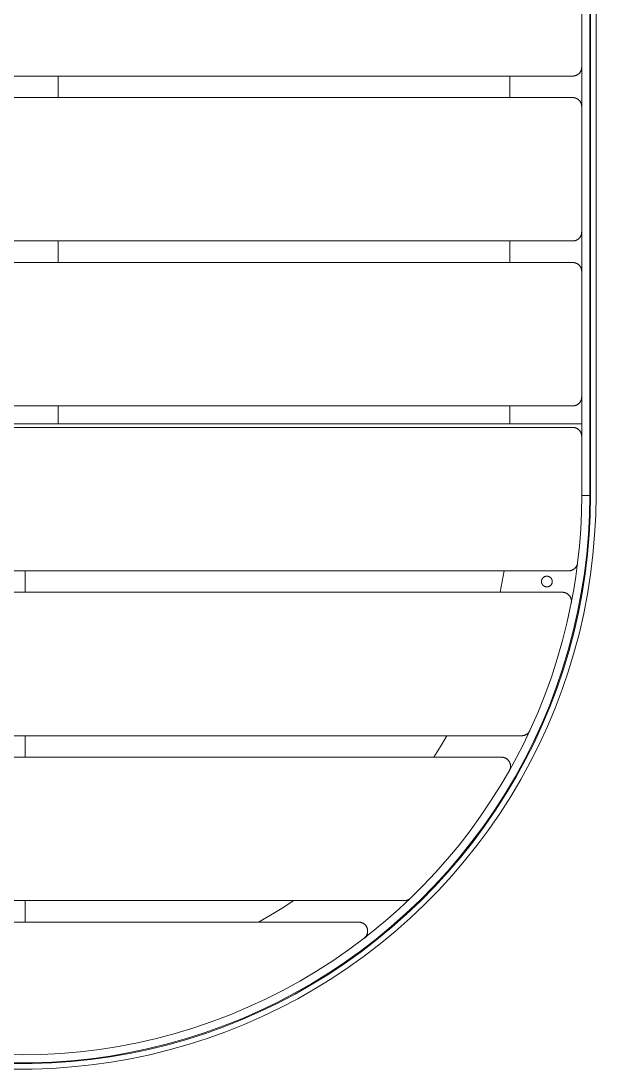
# Model space of a CAD drawing. Header units: millimetres. Extents: x -31 to 4670, y 115 to 3153.
# Drawn here: x 2479 to 2800, y 501 to 1085 of the extents above; entities that cross this region are included whole.
import ezdxf

# ---------------------------------------------------------------- set-up
doc = ezdxf.new("R2010")
doc.units = ezdxf.units.MM
doc.layers.add('ZANO_R', color=7, linetype='Continuous', lineweight=0)

msp = doc.modelspace()

# ---------------------------------------------------------------- linework, layer by layer
at = {"layer": 'ZANO_R'}
for p, q in [((2796.23, 820.64), (2796.23, 1460.64)), ((2796.73, 820.64), (2796.73, 1140.64)), ((2799.73, 820.64), (2799.73, 1140.64)), ((2791.73, 1059.64), (2791.73, 1129.64)), ((2791.54, 1058.29), (2791.58, 1058.45)), ((2791.58, 1058.45), (2791.62, 1058.62)), ((2791.62, 1058.62), (2791.65, 1058.79)), ((2791.65, 1058.79), (2791.68, 1058.96)), ((2791.68, 1058.96), (2791.7, 1059.13)), ((2791.7, 1059.13), (2791.71, 1059.3)), ((2791.71, 1059.3), (2791.72, 1059.47)), ((2791.72, 1059.47), (2791.73, 1059.64)), ((2791.73, 1037.75), (2791.73, 1059.53)), ((2172.73, 1054.64), (2786.73, 1054.64)), ((2499.73, 1042.64), (2499.73, 1054.64)), ((2751.73, 1054.64), (2751.73, 1042.64)), ((2786.73, 1054.64), (2786.9, 1054.64)), ((2786.9, 1054.64), (2787.07, 1054.65)), ((2787.07, 1054.65), (2787.24, 1054.66)), ((2787.24, 1054.66), (2787.41, 1054.69)), ((2787.41, 1054.69), (2787.58, 1054.71)), ((2787.58, 1054.71), (2787.74, 1054.74)), ((2787.74, 1054.74), (2787.91, 1054.78)), ((2787.91, 1054.78), (2788.07, 1054.82)), ((2788.07, 1054.82), (2788.24, 1054.87)), ((2788.24, 1054.87), (2788.4, 1054.93)), ((2788.4, 1054.93), (2788.56, 1054.99)), ((2788.56, 1054.99), (2788.72, 1055.05)), ((2788.72, 1055.05), (2788.87, 1055.12)), ((2788.87, 1055.12), (2789.03, 1055.2)), ((2789.03, 1055.2), (2789.18, 1055.28)), ((2789.18, 1055.28), (2789.32, 1055.37)), ((2789.32, 1055.37), (2789.47, 1055.46)), ((2789.47, 1055.46), (2789.61, 1055.55)), ((2789.61, 1055.55), (2789.75, 1055.65)), ((2789.75, 1055.65), (2789.88, 1055.76)), ((2789.88, 1055.76), (2790.01, 1055.87)), ((2790.01, 1055.87), (2790.14, 1055.98)), ((2790.14, 1055.98), (2790.26, 1056.1)), ((2790.26, 1056.1), (2790.38, 1056.23)), ((2790.38, 1056.23), (2790.49, 1056.35)), ((2790.49, 1056.35), (2790.6, 1056.48)), ((2790.6, 1056.48), (2790.71, 1056.62)), ((2790.71, 1056.62), (2790.81, 1056.76)), ((2790.81, 1056.76), (2790.91, 1056.9)), ((2790.91, 1056.9), (2791, 1057.04)), ((2791, 1057.04), (2791.08, 1057.19)), ((2791.08, 1057.19), (2791.17, 1057.34)), ((2791.17, 1057.34), (2791.24, 1057.49)), ((2791.24, 1057.49), (2791.31, 1057.65)), ((2791.31, 1057.65), (2791.38, 1057.8)), ((2791.38, 1057.8), (2791.44, 1057.96)), ((2791.44, 1057.96), (2791.49, 1058.13)), ((2791.49, 1058.13), (2791.54, 1058.29)), ((2786.73, 1042.64), (2172.73, 1042.64)), ((2786.73, 1042.64), (2786.9, 1042.64)), ((2786.9, 1042.64), (2787.07, 1042.63)), ((2787.07, 1042.63), (2787.24, 1042.61)), ((2787.24, 1042.61), (2787.41, 1042.59)), ((2787.41, 1042.59), (2787.58, 1042.57)), ((2787.58, 1042.57), (2787.74, 1042.53)), ((2787.74, 1042.53), (2787.91, 1042.5)), ((2787.91, 1042.5), (2788.07, 1042.45)), ((2788.07, 1042.45), (2788.24, 1042.4)), ((2788.24, 1042.4), (2788.4, 1042.35)), ((2788.4, 1042.35), (2788.56, 1042.29)), ((2788.56, 1042.29), (2788.72, 1042.22)), ((2788.72, 1042.22), (2788.87, 1042.15)), ((2788.87, 1042.15), (2789.03, 1042.08)), ((2789.03, 1042.08), (2789.18, 1042)), ((2789.18, 1042), (2789.32, 1041.91)), ((2789.32, 1041.91), (2789.47, 1041.82)), ((2789.47, 1041.82), (2789.61, 1041.72)), ((2789.61, 1041.72), (2789.75, 1041.62)), ((2789.75, 1041.62), (2789.88, 1041.52)), ((2789.88, 1041.52), (2790.01, 1041.41)), ((2790.01, 1041.41), (2790.14, 1041.29)), ((2790.14, 1041.29), (2790.26, 1041.17)), ((2790.26, 1041.17), (2790.38, 1041.05)), ((2790.38, 1041.05), (2790.49, 1040.92)), ((2790.49, 1040.92), (2790.6, 1040.79)), ((2790.6, 1040.79), (2790.71, 1040.66)), ((2790.71, 1040.66), (2790.81, 1040.52)), ((2790.81, 1040.52), (2790.91, 1040.38)), ((2790.91, 1040.38), (2791, 1040.24)), ((2791, 1040.24), (2791.08, 1040.09)), ((2791.08, 1040.09), (2791.17, 1039.94)), ((2791.17, 1039.94), (2791.24, 1039.79)), ((2791.24, 1039.79), (2791.31, 1039.63)), ((2791.31, 1039.63), (2791.38, 1039.47)), ((2791.38, 1039.47), (2791.44, 1039.31)), ((2791.44, 1039.31), (2791.49, 1039.15)), ((2791.49, 1039.15), (2791.54, 1038.99)), ((2791.54, 1038.99), (2791.58, 1038.82)), ((2791.58, 1038.82), (2791.62, 1038.66)), ((2791.62, 1038.66), (2791.65, 1038.49)), ((2791.65, 1038.49), (2791.68, 1038.32)), ((2791.68, 1038.32), (2791.7, 1038.15)), ((2791.7, 1038.15), (2791.71, 1037.98)), ((2791.71, 1037.98), (2791.72, 1037.81)), ((2791.72, 1037.81), (2791.73, 1037.64)), ((2791.73, 967.64), (2791.73, 1037.64)), ((2790.71, 964.62), (2790.81, 964.76)), ((2790.81, 964.76), (2790.91, 964.9)), ((2790.91, 964.9), (2791, 965.04)), ((2791, 965.04), (2791.08, 965.19)), ((2791.08, 965.19), (2791.17, 965.34)), ((2791.17, 965.34), (2791.24, 965.49)), ((2791.24, 965.49), (2791.31, 965.65)), ((2791.31, 965.65), (2791.38, 965.8)), ((2791.38, 965.8), (2791.44, 965.96)), ((2791.44, 965.96), (2791.49, 966.13)), ((2791.49, 966.13), (2791.54, 966.29)), ((2791.54, 966.29), (2791.58, 966.45)), ((2791.58, 966.45), (2791.62, 966.62)), ((2791.62, 966.62), (2791.65, 966.79)), ((2791.65, 966.79), (2791.68, 966.96)), ((2791.68, 966.96), (2791.7, 967.13)), ((2791.7, 967.13), (2791.71, 967.3)), ((2791.71, 967.3), (2791.72, 967.47)), ((2791.72, 967.47), (2791.73, 967.64)), ((2791.73, 945.75), (2791.73, 967.53)), ((2172.73, 962.64), (2786.73, 962.64)), ((2499.73, 950.64), (2499.73, 962.64)), ((2751.73, 962.64), (2751.73, 950.64)), ((2786.73, 962.64), (2786.9, 962.64)), ((2786.9, 962.64), (2787.07, 962.65)), ((2787.07, 962.65), (2787.24, 962.66)), ((2787.24, 962.66), (2787.41, 962.69)), ((2787.41, 962.69), (2787.58, 962.71)), ((2787.58, 962.71), (2787.74, 962.74)), ((2787.74, 962.74), (2787.91, 962.78)), ((2787.91, 962.78), (2788.07, 962.82)), ((2788.07, 962.82), (2788.24, 962.87)), ((2788.24, 962.87), (2788.4, 962.93)), ((2788.4, 962.93), (2788.56, 962.99)), ((2788.56, 962.99), (2788.72, 963.05)), ((2788.72, 963.05), (2788.87, 963.12)), ((2788.87, 963.12), (2789.03, 963.2)), ((2789.03, 963.2), (2789.18, 963.28)), ((2789.18, 963.28), (2789.32, 963.37)), ((2789.32, 963.37), (2789.47, 963.46)), ((2789.47, 963.46), (2789.61, 963.55)), ((2789.61, 963.55), (2789.75, 963.65)), ((2789.75, 963.65), (2789.88, 963.76)), ((2789.88, 963.76), (2790.01, 963.87)), ((2790.01, 963.87), (2790.14, 963.98)), ((2790.14, 963.98), (2790.26, 964.1)), ((2790.26, 964.1), (2790.38, 964.23)), ((2790.38, 964.23), (2790.49, 964.35)), ((2790.49, 964.35), (2790.6, 964.48)), ((2790.6, 964.48), (2790.71, 964.62)), ((2786.73, 950.64), (2172.73, 950.64)), ((2786.73, 950.64), (2786.9, 950.64)), ((2786.9, 950.64), (2787.07, 950.63)), ((2787.07, 950.63), (2787.24, 950.61)), ((2787.24, 950.61), (2787.41, 950.59)), ((2787.41, 950.59), (2787.58, 950.57)), ((2787.58, 950.57), (2787.74, 950.53)), ((2787.74, 950.53), (2787.91, 950.5)), ((2787.91, 950.5), (2788.07, 950.45)), ((2788.07, 950.45), (2788.24, 950.4)), ((2788.24, 950.4), (2788.4, 950.35)), ((2788.4, 950.35), (2788.56, 950.29)), ((2788.56, 950.29), (2788.72, 950.22)), ((2788.72, 950.22), (2788.87, 950.15)), ((2788.87, 950.15), (2789.03, 950.08)), ((2789.03, 950.08), (2789.18, 950)), ((2789.18, 950), (2789.32, 949.91)), ((2789.32, 949.91), (2789.47, 949.82)), ((2789.47, 949.82), (2789.61, 949.72)), ((2789.61, 949.72), (2789.75, 949.62)), ((2789.75, 949.62), (2789.88, 949.52)), ((2789.88, 949.52), (2790.01, 949.41)), ((2790.01, 949.41), (2790.14, 949.29)), ((2790.14, 949.29), (2790.26, 949.17)), ((2790.26, 949.17), (2790.38, 949.05)), ((2790.38, 949.05), (2790.49, 948.92)), ((2790.49, 948.92), (2790.6, 948.79)), ((2790.6, 948.79), (2790.71, 948.66)), ((2790.71, 948.66), (2790.81, 948.52)), ((2790.81, 948.52), (2790.91, 948.38)), ((2790.91, 948.38), (2791, 948.24)), ((2791, 948.24), (2791.08, 948.09)), ((2791.08, 948.09), (2791.17, 947.94)), ((2791.17, 947.94), (2791.24, 947.79)), ((2791.24, 947.79), (2791.31, 947.63)), ((2791.31, 947.63), (2791.38, 947.47)), ((2791.38, 947.47), (2791.44, 947.31)), ((2791.44, 947.31), (2791.49, 947.15)), ((2791.49, 947.15), (2791.54, 946.99)), ((2791.54, 946.99), (2791.58, 946.82)), ((2791.58, 946.82), (2791.62, 946.66)), ((2791.62, 946.66), (2791.65, 946.49)), ((2791.65, 946.49), (2791.68, 946.32)), ((2791.68, 946.32), (2791.7, 946.15)), ((2791.7, 946.15), (2791.71, 945.98)), ((2791.71, 945.98), (2791.72, 945.81)), ((2791.72, 945.81), (2791.73, 945.64)), ((2791.73, 875.64), (2791.73, 945.64)), ((2796.23, 903.14), (2796.73, 903.14)), ((2796.73, 900.14), (2796.23, 900.14)), ((2789.03, 871.2), (2789.18, 871.28)), ((2789.18, 871.28), (2789.32, 871.37)), ((2789.32, 871.37), (2789.47, 871.46)), ((2789.47, 871.46), (2789.61, 871.55)), ((2789.61, 871.55), (2789.75, 871.65)), ((2789.75, 871.65), (2789.88, 871.76)), ((2789.88, 871.76), (2790.01, 871.87)), ((2790.01, 871.87), (2790.14, 871.98)), ((2790.14, 871.98), (2790.26, 872.1)), ((2790.26, 872.1), (2790.38, 872.23)), ((2790.38, 872.23), (2790.49, 872.35)), ((2790.49, 872.35), (2790.6, 872.48)), ((2790.6, 872.48), (2790.71, 872.62)), ((2790.71, 872.62), (2790.81, 872.76)), ((2790.81, 872.76), (2790.91, 872.9)), ((2790.91, 872.9), (2791, 873.04)), ((2791, 873.04), (2791.08, 873.19)), ((2791.08, 873.19), (2791.17, 873.34)), ((2791.17, 873.34), (2791.24, 873.49)), ((2791.24, 873.49), (2791.31, 873.65)), ((2791.31, 873.65), (2791.38, 873.8)), ((2791.38, 873.8), (2791.44, 873.96)), ((2791.44, 873.96), (2791.49, 874.13)), ((2791.49, 874.13), (2791.54, 874.29)), ((2791.54, 874.29), (2791.58, 874.45)), ((2791.58, 874.45), (2791.62, 874.62)), ((2791.62, 874.62), (2791.65, 874.79)), ((2791.65, 874.79), (2791.68, 874.96)), ((2791.68, 874.96), (2791.7, 875.13)), ((2791.7, 875.13), (2791.71, 875.3)), ((2791.71, 875.3), (2791.72, 875.47)), ((2791.72, 875.47), (2791.73, 875.64)), ((2791.73, 860.64), (2791.73, 875.53)), ((2172.73, 870.64), (2786.73, 870.64)), ((2499.73, 860.64), (2499.73, 870.64)), ((2751.73, 870.64), (2751.73, 860.64)), ((2786.73, 870.64), (2786.9, 870.64)), ((2786.9, 870.64), (2787.07, 870.65)), ((2787.07, 870.65), (2787.24, 870.66)), ((2787.24, 870.66), (2787.41, 870.69)), ((2787.41, 870.69), (2787.58, 870.71)), ((2787.58, 870.71), (2787.74, 870.74)), ((2787.74, 870.74), (2787.91, 870.78)), ((2787.91, 870.78), (2788.07, 870.82)), ((2788.07, 870.82), (2788.24, 870.87)), ((2788.24, 870.87), (2788.4, 870.93)), ((2788.4, 870.93), (2788.56, 870.99)), ((2788.56, 870.99), (2788.72, 871.05)), ((2788.72, 871.05), (2788.87, 871.12)), ((2788.87, 871.12), (2789.03, 871.2)), ((2459.73, 860.64), (2499.73, 860.64)), ((2751.73, 860.64), (2499.73, 860.64)), ((2751.73, 860.64), (2791.73, 860.64)), ((2791.73, 853.75), (2791.73, 860.64)), ((2786.73, 858.64), (2172.73, 858.64)), ((2786.73, 858.64), (2786.9, 858.64)), ((2786.9, 858.64), (2787.07, 858.63)), ((2787.07, 858.63), (2787.24, 858.61)), ((2787.24, 858.61), (2787.41, 858.59)), ((2787.41, 858.59), (2787.58, 858.57)), ((2787.58, 858.57), (2787.74, 858.53)), ((2787.74, 858.53), (2787.91, 858.5)), ((2787.91, 858.5), (2788.07, 858.45)), ((2788.07, 858.45), (2788.24, 858.4)), ((2788.24, 858.4), (2788.4, 858.35)), ((2788.4, 858.35), (2788.56, 858.29)), ((2788.56, 858.29), (2788.72, 858.22)), ((2788.72, 858.22), (2788.87, 858.15)), ((2788.87, 858.15), (2789.03, 858.08)), ((2789.03, 858.08), (2789.18, 858)), ((2789.18, 858), (2789.32, 857.91)), ((2789.32, 857.91), (2789.47, 857.82)), ((2789.47, 857.82), (2789.61, 857.72)), ((2789.61, 857.72), (2789.75, 857.62)), ((2789.75, 857.62), (2789.88, 857.52)), ((2789.88, 857.52), (2790.01, 857.41)), ((2790.01, 857.41), (2790.14, 857.29)), ((2790.14, 857.29), (2790.26, 857.17)), ((2790.26, 857.17), (2790.38, 857.05)), ((2790.38, 857.05), (2790.49, 856.92)), ((2790.49, 856.92), (2790.6, 856.79)), ((2790.6, 856.79), (2790.71, 856.66)), ((2790.71, 856.66), (2790.81, 856.52)), ((2790.81, 856.52), (2790.91, 856.38)), ((2790.91, 856.38), (2791, 856.24)), ((2791, 856.24), (2791.08, 856.09)), ((2791.08, 856.09), (2791.17, 855.94)), ((2791.17, 855.94), (2791.24, 855.79)), ((2791.24, 855.79), (2791.31, 855.63)), ((2791.31, 855.63), (2791.38, 855.47)), ((2791.38, 855.47), (2791.44, 855.31)), ((2791.44, 855.31), (2791.49, 855.15)), ((2791.49, 855.15), (2791.54, 854.99)), ((2791.54, 854.99), (2791.58, 854.82)), ((2791.58, 854.82), (2791.62, 854.66)), ((2791.62, 854.66), (2791.65, 854.49)), ((2791.65, 854.49), (2791.68, 854.32)), ((2791.68, 854.32), (2791.7, 854.15)), ((2791.7, 854.15), (2791.71, 853.98)), ((2791.71, 853.98), (2791.72, 853.81)), ((2791.72, 853.81), (2791.73, 853.64)), ((2791.73, 820.64), (2791.73, 853.64)), ((2791.73, 820.64), (2791.58, 811.22)), ((2796.23, 820.64), (2791.73, 820.64)), ((2796.23, 820.64), (2796.04, 809.71)), ((2796.73, 820.64), (2796.54, 809.7)), ((2799.54, 809.59), (2799.73, 820.64)), ((2791.58, 811.22), (2791.16, 801.8)), ((2796.04, 809.71), (2795.47, 798.8)), ((2796.54, 809.7), (2795.97, 798.77)), ((2798.96, 798.56), (2799.54, 809.59)), ((2791.16, 801.8), (2790.45, 792.41)), ((2795.47, 798.8), (2794.53, 787.92)), ((2795.97, 798.77), (2795.03, 787.87)), ((2798.01, 787.56), (2798.96, 798.56)), ((2790.45, 792.41), (2789.45, 783.04)), ((2794.53, 787.92), (2793.21, 777.07)), ((2795.03, 787.87), (2793.71, 777)), ((2796.68, 776.59), (2798.01, 787.56)), ((2174.96, 778.64), (2784.49, 778.64)), ((2481.23, 778.64), (2481.23, 766.64)), ((2748.46, 778.64), (2747.45, 772.63)), ((2784.49, 778.64), (2784.66, 778.64)), ((2784.66, 778.64), (2784.83, 778.65)), ((2784.83, 778.65), (2785, 778.67)), ((2785, 778.67), (2785.18, 778.69)), ((2785.18, 778.69), (2785.35, 778.71)), ((2785.35, 778.71), (2785.52, 778.75)), ((2785.52, 778.75), (2785.68, 778.78)), ((2785.68, 778.78), (2785.85, 778.83)), ((2785.85, 778.83), (2786.02, 778.88)), ((2786.02, 778.88), (2786.18, 778.93)), ((2786.18, 778.93), (2786.34, 778.99)), ((2786.34, 778.99), (2786.5, 779.06)), ((2786.5, 779.06), (2786.66, 779.13)), ((2786.66, 779.13), (2786.81, 779.21)), ((2786.81, 779.21), (2786.96, 779.29)), ((2786.96, 779.29), (2787.11, 779.38)), ((2787.11, 779.38), (2787.26, 779.48)), ((2787.26, 779.48), (2787.4, 779.57)), ((2787.4, 779.57), (2787.54, 779.68)), ((2787.54, 779.68), (2787.67, 779.78)), ((2787.67, 779.78), (2787.8, 779.9)), ((2787.8, 779.9), (2787.93, 780.01)), ((2787.93, 780.01), (2788.05, 780.13)), ((2788.05, 780.13), (2788.17, 780.26)), ((2788.17, 780.26), (2788.29, 780.39)), ((2788.29, 780.39), (2788.4, 780.52)), ((2788.4, 780.52), (2788.5, 780.66)), ((2789.44, 782.93), (2788.45, 775.53)), ((2788.5, 780.66), (2788.6, 780.8)), ((2788.6, 780.8), (2788.7, 780.94)), ((2788.7, 780.94), (2788.79, 781.09)), ((2788.79, 781.09), (2788.87, 781.24)), ((2788.87, 781.24), (2788.95, 781.39)), ((2788.95, 781.39), (2789.03, 781.55)), ((2789.03, 781.55), (2789.1, 781.71)), ((2789.1, 781.71), (2789.16, 781.87)), ((2789.16, 781.87), (2789.22, 782.03)), ((2789.22, 782.03), (2789.27, 782.19)), ((2789.27, 782.19), (2789.32, 782.36)), ((2789.32, 782.36), (2789.36, 782.53)), ((2789.36, 782.53), (2789.4, 782.7)), ((2789.4, 782.7), (2789.43, 782.87)), ((2789.43, 782.87), (2789.45, 783.04)), ((2747.45, 772.63), (2746.31, 766.64)), ((2769.31, 772.64), (2769.32, 772.74)), ((2769.31, 772.64), (2769.32, 772.54)), ((2769.32, 772.85), (2769.33, 772.95)), ((2769.32, 772.74), (2769.32, 772.85)), ((2769.32, 772.54), (2769.32, 772.43)), ((2769.32, 772.43), (2769.33, 772.33)), ((2769.33, 772.95), (2769.34, 773.05)), ((2769.33, 772.33), (2769.34, 772.23)), ((2769.34, 773.05), (2769.36, 773.15)), ((2769.34, 772.23), (2769.36, 772.12)), ((2769.36, 773.15), (2769.38, 773.26)), ((2769.36, 772.12), (2769.38, 772.02)), ((2769.38, 773.26), (2769.4, 773.36)), ((2769.38, 772.02), (2769.4, 771.92)), ((2769.4, 773.36), (2769.43, 773.46)), ((2769.4, 771.92), (2769.43, 771.82)), ((2769.43, 773.46), (2769.46, 773.56)), ((2769.43, 771.82), (2769.46, 771.72)), ((2769.46, 773.56), (2769.49, 773.65)), ((2769.49, 773.65), (2769.53, 773.75)), ((2769.53, 773.75), (2769.57, 773.85)), ((2769.57, 773.85), (2769.61, 773.94)), ((2769.61, 773.94), (2769.66, 774.03)), ((2769.66, 774.03), (2769.71, 774.12)), ((2769.71, 774.12), (2769.76, 774.21)), ((2769.76, 774.21), (2769.82, 774.3)), ((2769.82, 774.3), (2769.88, 774.39)), ((2769.88, 774.39), (2769.94, 774.47)), ((2769.94, 774.47), (2770, 774.55)), ((2770, 774.55), (2770.07, 774.63)), ((2770.07, 774.63), (2770.14, 774.7)), ((2770.14, 774.7), (2770.21, 774.78)), ((2770.21, 774.78), (2770.29, 774.85)), ((2770.29, 774.85), (2770.36, 774.92)), ((2770.36, 774.92), (2770.44, 774.98)), ((2770.44, 774.98), (2770.53, 775.05)), ((2770.53, 775.05), (2770.61, 775.11)), ((2770.61, 775.11), (2770.7, 775.16)), ((2770.7, 775.16), (2770.78, 775.22)), ((2770.78, 775.22), (2770.87, 775.27)), ((2770.87, 775.27), (2770.97, 775.32)), ((2770.97, 775.32), (2771.06, 775.36)), ((2771.06, 775.36), (2771.15, 775.41)), ((2771.15, 775.41), (2771.25, 775.44)), ((2771.25, 775.44), (2771.35, 775.48)), ((2771.35, 775.48), (2771.45, 775.51)), ((2771.45, 775.51), (2771.55, 775.54)), ((2771.55, 775.54), (2771.65, 775.56)), ((2771.65, 775.56), (2771.75, 775.58)), ((2771.75, 775.58), (2771.85, 775.6)), ((2771.85, 775.6), (2771.95, 775.62)), ((2771.95, 775.62), (2772.06, 775.63)), ((2772.06, 775.63), (2772.16, 775.63)), ((2772.16, 775.63), (2772.26, 775.64)), ((2772.26, 775.64), (2772.37, 775.64)), ((2772.37, 775.64), (2772.47, 775.63)), ((2772.47, 775.63), (2772.57, 775.63)), ((2772.57, 775.63), (2772.68, 775.62)), ((2772.68, 775.62), (2772.78, 775.6)), ((2772.78, 775.6), (2772.88, 775.58)), ((2772.88, 775.58), (2772.98, 775.56)), ((2772.98, 775.56), (2773.08, 775.54)), ((2773.08, 775.54), (2773.18, 775.51)), ((2773.18, 775.51), (2773.28, 775.48)), ((2773.28, 775.48), (2773.38, 775.44)), ((2773.38, 775.44), (2773.47, 775.41)), ((2773.47, 775.41), (2773.57, 775.36)), ((2773.57, 775.36), (2773.66, 775.32)), ((2773.66, 775.32), (2773.75, 775.27)), ((2773.75, 775.27), (2773.84, 775.22)), ((2773.84, 775.22), (2773.93, 775.16)), ((2773.93, 775.16), (2774.02, 775.11)), ((2774.02, 775.11), (2774.1, 775.05)), ((2774.1, 775.05), (2774.19, 774.98)), ((2774.19, 774.98), (2774.26, 774.92)), ((2774.26, 774.92), (2774.34, 774.85)), ((2774.34, 774.85), (2774.42, 774.78)), ((2774.42, 774.78), (2774.49, 774.7)), ((2774.49, 774.7), (2774.56, 774.63)), ((2774.56, 774.63), (2774.63, 774.55)), ((2774.63, 774.55), (2774.69, 774.47)), ((2774.69, 774.47), (2774.75, 774.39)), ((2774.75, 774.39), (2774.81, 774.3)), ((2774.81, 774.3), (2774.87, 774.21)), ((2774.87, 774.21), (2774.92, 774.12)), ((2774.92, 774.12), (2774.97, 774.03)), ((2774.97, 774.03), (2775.02, 773.94)), ((2775.02, 773.94), (2775.06, 773.85)), ((2775.06, 773.85), (2775.1, 773.75)), ((2775.1, 773.75), (2775.14, 773.65)), ((2775.14, 773.65), (2775.17, 773.56)), ((2775.17, 773.56), (2775.2, 773.46)), ((2775.17, 771.72), (2775.2, 771.82)), ((2775.2, 773.46), (2775.23, 773.36)), ((2775.2, 771.82), (2775.23, 771.92)), ((2775.23, 773.36), (2775.25, 773.26)), ((2775.23, 771.92), (2775.25, 772.02)), ((2775.25, 773.26), (2775.27, 773.15)), ((2775.25, 772.02), (2775.27, 772.12)), ((2775.27, 773.15), (2775.29, 773.05)), ((2775.27, 772.12), (2775.29, 772.23)), ((2775.29, 773.05), (2775.3, 772.95)), ((2775.29, 772.23), (2775.3, 772.33)), ((2775.3, 772.95), (2775.31, 772.85)), ((2775.3, 772.33), (2775.31, 772.43)), ((2775.31, 772.85), (2775.31, 772.74)), ((2775.31, 772.74), (2775.31, 772.64)), ((2775.31, 772.54), (2775.31, 772.64)), ((2775.31, 772.43), (2775.31, 772.54)), ((2788.45, 775.53), (2787.28, 768.16)), ((2793.21, 777.07), (2791.52, 766.28)), ((2793.71, 777), (2792.01, 766.19)), ((2794.97, 765.68), (2796.68, 776.59)), ((2781, 766.64), (2178.45, 766.64)), ((2769.46, 771.72), (2769.49, 771.62)), ((2769.49, 771.62), (2769.53, 771.53)), ((2769.53, 771.53), (2769.57, 771.43)), ((2769.57, 771.43), (2769.61, 771.34)), ((2769.61, 771.34), (2769.66, 771.24)), ((2769.66, 771.24), (2769.71, 771.15)), ((2769.71, 771.15), (2769.76, 771.06)), ((2769.76, 771.06), (2769.82, 770.98)), ((2769.82, 770.98), (2769.88, 770.89)), ((2769.88, 770.89), (2769.94, 770.81)), ((2769.94, 770.81), (2770, 770.73)), ((2770, 770.73), (2770.07, 770.65)), ((2770.07, 770.65), (2770.14, 770.57)), ((2770.14, 770.57), (2770.21, 770.5)), ((2770.21, 770.5), (2770.29, 770.43)), ((2770.29, 770.43), (2770.36, 770.36)), ((2770.36, 770.36), (2770.44, 770.29)), ((2770.44, 770.29), (2770.53, 770.23)), ((2770.53, 770.23), (2770.61, 770.17)), ((2770.61, 770.17), (2770.7, 770.11)), ((2770.7, 770.11), (2770.78, 770.06)), ((2770.78, 770.06), (2770.87, 770.01)), ((2770.87, 770.01), (2770.97, 769.96)), ((2770.97, 769.96), (2771.06, 769.91)), ((2771.06, 769.91), (2771.15, 769.87)), ((2771.15, 769.87), (2771.25, 769.83)), ((2771.25, 769.83), (2771.35, 769.8)), ((2771.35, 769.8), (2771.45, 769.77)), ((2771.45, 769.77), (2771.55, 769.74)), ((2771.55, 769.74), (2771.65, 769.71)), ((2771.65, 769.71), (2771.75, 769.69)), ((2771.75, 769.69), (2771.85, 769.67)), ((2771.85, 769.67), (2771.95, 769.66)), ((2771.95, 769.66), (2772.06, 769.65)), ((2772.06, 769.65), (2772.16, 769.64)), ((2772.16, 769.64), (2772.26, 769.64)), ((2772.26, 769.64), (2772.37, 769.64)), ((2772.37, 769.64), (2772.47, 769.64)), ((2772.47, 769.64), (2772.57, 769.65)), ((2772.57, 769.65), (2772.68, 769.66)), ((2772.68, 769.66), (2772.78, 769.67)), ((2772.78, 769.67), (2772.88, 769.69)), ((2772.88, 769.69), (2772.98, 769.71)), ((2772.98, 769.71), (2773.08, 769.74)), ((2773.08, 769.74), (2773.18, 769.77)), ((2773.18, 769.77), (2773.28, 769.8)), ((2773.28, 769.8), (2773.38, 769.83)), ((2773.38, 769.83), (2773.47, 769.87)), ((2773.47, 769.87), (2773.57, 769.91)), ((2773.57, 769.91), (2773.66, 769.96)), ((2773.66, 769.96), (2773.75, 770.01)), ((2773.75, 770.01), (2773.84, 770.06)), ((2773.84, 770.06), (2773.93, 770.11)), ((2773.93, 770.11), (2774.02, 770.17)), ((2774.02, 770.17), (2774.1, 770.23)), ((2774.1, 770.23), (2774.19, 770.29)), ((2774.19, 770.29), (2774.26, 770.36)), ((2774.26, 770.36), (2774.34, 770.43)), ((2774.34, 770.43), (2774.42, 770.5)), ((2774.42, 770.5), (2774.49, 770.57)), ((2774.49, 770.57), (2774.56, 770.65)), ((2774.56, 770.65), (2774.63, 770.73)), ((2774.63, 770.73), (2774.69, 770.81)), ((2774.69, 770.81), (2774.75, 770.89)), ((2774.75, 770.89), (2774.81, 770.98)), ((2774.81, 770.98), (2774.87, 771.06)), ((2774.87, 771.06), (2774.92, 771.15)), ((2774.92, 771.15), (2774.97, 771.24)), ((2774.97, 771.24), (2775.02, 771.34)), ((2775.02, 771.34), (2775.06, 771.43)), ((2775.06, 771.43), (2775.1, 771.53)), ((2775.1, 771.53), (2775.14, 771.62)), ((2775.14, 771.62), (2775.17, 771.72)), ((2781.18, 766.64), (2781, 766.64)), ((2781.35, 766.63), (2781.18, 766.64)), ((2781.52, 766.61), (2781.35, 766.63)), ((2781.69, 766.59), (2781.52, 766.61)), ((2781.86, 766.56), (2781.69, 766.59)), ((2782.03, 766.53), (2781.86, 766.56)), ((2782.2, 766.49), (2782.03, 766.53)), ((2782.37, 766.45), (2782.2, 766.49)), ((2782.53, 766.4), (2782.37, 766.45)), ((2782.7, 766.34), (2782.53, 766.4)), ((2782.86, 766.28), (2782.7, 766.34)), ((2783.02, 766.21), (2782.86, 766.28)), ((2783.18, 766.14), (2783.02, 766.21)), ((2783.33, 766.06), (2783.18, 766.14)), ((2783.48, 765.98), (2783.33, 766.06)), ((2783.63, 765.89), (2783.48, 765.98)), ((2787.28, 768.16), (2785.94, 760.81)), ((2791.52, 766.28), (2789.46, 755.55)), ((2792.01, 766.19), (2789.95, 755.44)), ((2783.78, 765.8), (2783.63, 765.89)), ((2785.91, 760.68), (2783.67, 750.21)), ((2783.92, 765.7), (2783.78, 765.8)), ((2784.06, 765.6), (2783.92, 765.7)), ((2784.19, 765.49), (2784.06, 765.6)), ((2784.32, 765.38), (2784.19, 765.49)), ((2784.45, 765.26), (2784.32, 765.38)), ((2784.57, 765.14), (2784.45, 765.26)), ((2784.69, 765.01), (2784.57, 765.14)), ((2784.81, 764.88), (2784.69, 765.01)), ((2784.92, 764.75), (2784.81, 764.88)), ((2785.02, 764.61), (2784.92, 764.75)), ((2785.12, 764.47), (2785.02, 764.61)), ((2785.22, 764.33), (2785.12, 764.47)), ((2785.31, 764.18), (2785.22, 764.33)), ((2785.39, 764.03), (2785.31, 764.18)), ((2785.47, 763.88), (2785.39, 764.03)), ((2785.55, 763.72), (2785.47, 763.88)), ((2785.62, 763.56), (2785.55, 763.72)), ((2785.68, 763.4), (2785.62, 763.56)), ((2785.74, 763.24), (2785.68, 763.4)), ((2785.79, 763.07), (2785.74, 763.24)), ((2785.84, 762.91), (2785.79, 763.07)), ((2785.88, 762.74), (2785.84, 762.91)), ((2785.92, 762.57), (2785.88, 762.74)), ((2785.91, 760.68), (2785.94, 760.85)), ((2785.94, 762.4), (2785.92, 762.57)), ((2785.97, 762.23), (2785.94, 762.4)), ((2785.94, 760.85), (2785.96, 761.02)), ((2785.96, 761.02), (2785.98, 761.19)), ((2785.99, 762.05), (2785.97, 762.23)), ((2785.98, 761.19), (2786, 761.36)), ((2786, 761.88), (2785.99, 762.05)), ((2786, 761.71), (2786, 761.88)), ((2786, 761.54), (2786, 761.71)), ((2786, 761.36), (2786, 761.54)), ((2792.89, 754.83), (2794.97, 765.68)), ((2789.46, 755.55), (2787.03, 744.9)), ((2789.95, 755.44), (2787.51, 744.78)), ((2790.43, 744.06), (2792.89, 754.83)), ((2783.67, 750.21), (2781.08, 739.82)), ((2787.03, 744.9), (2784.23, 734.33)), ((2787.51, 744.78), (2784.71, 734.2)), ((2787.6, 733.38), (2790.43, 744.06)), ((2781.08, 739.82), (2778.12, 729.52)), ((2784.23, 734.33), (2781.07, 723.87)), ((2784.71, 734.2), (2781.55, 723.72)), ((2784.4, 722.8), (2787.6, 733.38)), ((2778.12, 729.52), (2774.82, 719.33)), ((2774.82, 719.33), (2771.17, 709.27)), ((2781.07, 723.87), (2777.55, 713.53)), ((2781.55, 723.72), (2778.02, 713.36)), ((2780.84, 712.35), (2784.4, 722.8)), ((2777.55, 713.53), (2773.68, 703.31)), ((2778.02, 713.36), (2774.14, 703.13)), ((2771.17, 709.27), (2767.18, 699.33)), ((2776.93, 702.02), (2780.84, 712.35)), ((2773.68, 703.31), (2769.45, 693.24)), ((2774.14, 703.13), (2769.91, 693.04)), ((2772.66, 691.83), (2776.93, 702.02)), ((2767.18, 699.33), (2762.85, 689.54)), ((2769.45, 693.24), (2764.88, 683.31)), ((2769.91, 693.04), (2765.33, 683.1)), ((2768.04, 681.8), (2772.66, 691.83)), ((2201.14, 686.64), (2758.31, 686.64)), ((2481.23, 686.64), (2481.23, 674.64)), ((2716.43, 686.64), (2712.9, 680.59)), ((2758.48, 686.64), (2758.31, 686.64)), ((2758.65, 686.65), (2758.48, 686.64)), ((2758.82, 686.67), (2758.65, 686.65)), ((2758.99, 686.69), (2758.82, 686.67)), ((2759.17, 686.71), (2758.99, 686.69)), ((2759.33, 686.75), (2759.17, 686.71)), ((2762.81, 689.46), (2759.21, 681.95)), ((2759.5, 686.78), (2759.33, 686.75)), ((2759.67, 686.83), (2759.5, 686.78)), ((2759.83, 686.88), (2759.67, 686.83)), ((2760, 686.93), (2759.83, 686.88)), ((2760.16, 686.99), (2760, 686.93)), ((2760.32, 687.06), (2760.16, 686.99)), ((2760.47, 687.13), (2760.32, 687.06)), ((2760.63, 687.21), (2760.47, 687.13)), ((2760.78, 687.29), (2760.63, 687.21)), ((2760.93, 687.38), (2760.78, 687.29)), ((2761.07, 687.47), (2760.93, 687.38)), ((2761.21, 687.57), (2761.07, 687.47)), ((2761.35, 687.67), (2761.21, 687.57)), ((2761.49, 687.78), (2761.35, 687.67)), ((2761.62, 687.89), (2761.49, 687.78)), ((2761.75, 688.01), (2761.62, 687.89)), ((2761.87, 688.13), (2761.75, 688.01)), ((2761.99, 688.25), (2761.87, 688.13)), ((2762.1, 688.38), (2761.99, 688.25)), ((2762.21, 688.51), (2762.1, 688.38)), ((2762.32, 688.65), (2762.21, 688.51)), ((2762.42, 688.79), (2762.32, 688.65)), ((2762.51, 688.93), (2762.42, 688.79)), ((2762.6, 689.08), (2762.51, 688.93)), ((2762.69, 689.23), (2762.6, 689.08)), ((2762.77, 689.38), (2762.69, 689.23)), ((2762.85, 689.54), (2762.77, 689.38)), ((2762.85, 689.54), (2762.77, 689.39)), ((2712.9, 680.59), (2709.22, 674.64)), ((2759.21, 681.95), (2755.41, 674.55)), ((2764.88, 683.31), (2759.97, 673.55)), ((2765.33, 683.1), (2760.42, 673.32)), ((2763.07, 671.93), (2768.04, 681.8)), ((2747.02, 674.64), (2212.43, 674.64)), ((2747.02, 674.64), (2747.2, 674.64)), ((2747.2, 674.64), (2747.37, 674.63)), ((2747.37, 674.63), (2747.54, 674.61)), ((2747.54, 674.61), (2747.72, 674.59)), ((2747.72, 674.59), (2747.89, 674.56)), ((2747.89, 674.56), (2748.06, 674.53)), ((2748.06, 674.53), (2748.23, 674.49)), ((2748.23, 674.49), (2748.4, 674.45)), ((2748.4, 674.45), (2748.56, 674.4)), ((2748.56, 674.4), (2748.73, 674.34)), ((2748.73, 674.34), (2748.89, 674.28)), ((2748.89, 674.28), (2749.05, 674.21)), ((2749.05, 674.21), (2749.21, 674.14)), ((2749.21, 674.14), (2749.36, 674.06)), ((2749.36, 674.06), (2749.51, 673.97)), ((2749.51, 673.97), (2749.66, 673.89)), ((2749.66, 673.89), (2749.81, 673.79)), ((2749.81, 673.79), (2749.95, 673.69)), ((2749.95, 673.69), (2750.09, 673.59)), ((2750.09, 673.59), (2750.23, 673.48)), ((2750.23, 673.48), (2750.36, 673.37)), ((2750.36, 673.37), (2750.48, 673.25)), ((2750.48, 673.25), (2750.61, 673.12)), ((2750.61, 673.12), (2750.73, 673)), ((2750.73, 673), (2750.84, 672.87)), ((2750.84, 672.87), (2750.95, 672.73)), ((2750.95, 672.73), (2751.06, 672.59)), ((2751.06, 672.59), (2751.16, 672.45)), ((2751.16, 672.45), (2751.25, 672.31)), ((2755.41, 674.55), (2751.42, 667.25)), ((2759.97, 673.55), (2754.73, 663.97)), ((2760.42, 673.32), (2755.16, 663.72)), ((2751.38, 667.18), (2746.3, 658.53)), ((2751.25, 672.31), (2751.34, 672.16)), ((2751.34, 672.16), (2751.43, 672.01)), ((2751.46, 667.33), (2751.38, 667.18)), ((2751.45, 667.32), (2751.42, 667.25)), ((2751.43, 672.01), (2751.51, 671.85)), ((2752.19, 668.63), (2751.45, 667.32)), ((2751.54, 667.49), (2751.46, 667.33)), ((2751.51, 671.85), (2751.58, 671.7)), ((2751.61, 667.65), (2751.54, 667.49)), ((2751.58, 671.7), (2751.65, 671.54)), ((2751.68, 667.81), (2751.61, 667.65)), ((2751.65, 671.54), (2751.71, 671.37)), ((2751.74, 667.97), (2751.68, 667.81)), ((2751.71, 671.37), (2751.77, 671.21)), ((2751.79, 668.13), (2751.74, 667.97)), ((2751.77, 671.21), (2751.82, 671.04)), ((2751.84, 668.3), (2751.79, 668.13)), ((2751.82, 671.04), (2751.87, 670.88)), ((2751.88, 668.47), (2751.84, 668.3)), ((2751.87, 670.88), (2751.91, 670.71)), ((2751.92, 668.64), (2751.88, 668.47)), ((2751.91, 670.71), (2751.94, 670.54)), ((2751.95, 668.81), (2751.92, 668.64)), ((2751.94, 670.54), (2751.97, 670.37)), ((2751.98, 668.98), (2751.95, 668.81)), ((2751.97, 670.37), (2751.99, 670.19)), ((2752, 669.15), (2751.98, 668.98)), ((2751.99, 670.19), (2752.01, 670.02)), ((2752.01, 669.33), (2752, 669.15)), ((2752.01, 670.02), (2752.02, 669.85)), ((2752.02, 669.5), (2752.01, 669.33)), ((2752.02, 669.85), (2752.02, 669.67)), ((2752.02, 669.67), (2752.02, 669.5)), ((2757.77, 662.24), (2763.07, 671.93)), ((2754.73, 663.97), (2749.16, 654.57)), ((2755.16, 663.72), (2749.58, 654.31)), ((2752.14, 652.73), (2757.77, 662.24)), ((2746.3, 658.53), (2740.95, 650.04)), ((2740.95, 650.04), (2735.33, 641.73)), ((2749.16, 654.57), (2743.26, 645.37)), ((2749.58, 654.31), (2743.68, 645.09)), ((2746.18, 643.43), (2752.14, 652.73)), ((2743.26, 645.37), (2737.06, 636.38)), ((2743.68, 645.09), (2737.46, 636.09)), ((2739.9, 634.34), (2746.18, 643.43)), ((2735.33, 641.73), (2729.45, 633.6)), ((2729.45, 633.6), (2723.31, 625.67)), ((2737.06, 636.38), (2730.54, 627.6)), ((2737.46, 636.09), (2730.94, 627.3)), ((2733.32, 625.47), (2739.9, 634.34)), ((2723.31, 625.67), (2716.91, 617.94)), ((2730.54, 627.6), (2723.73, 619.06)), ((2730.94, 627.3), (2724.12, 618.74)), ((2726.43, 616.83), (2733.32, 625.47)), ((2716.91, 617.94), (2710.27, 610.42)), ((2723.73, 619.06), (2716.63, 610.76)), ((2724.12, 618.74), (2717, 610.43)), ((2719.25, 608.44), (2726.43, 616.83)), ((2710.27, 610.42), (2703.4, 603.12)), ((2716.63, 610.76), (2709.24, 602.71)), ((2717, 610.43), (2709.61, 602.36)), ((2711.78, 600.3), (2719.25, 608.44)), ((2703.4, 603.12), (2696.29, 596.04)), ((2709.24, 602.71), (2701.59, 594.92)), ((2709.61, 602.36), (2701.94, 594.56)), ((2704.04, 592.42), (2711.78, 600.3)), ((2266.63, 594.64), (2692.82, 594.64)), ((2481.23, 594.64), (2481.23, 582.64)), ((2631.08, 594.64), (2624.64, 590.45)), ((2696.2, 595.96), (2690, 590.14)), ((2692.99, 594.64), (2692.82, 594.64)), ((2693.17, 594.65), (2692.99, 594.64)), ((2693.34, 594.67), (2693.17, 594.65)), ((2693.51, 594.69), (2693.34, 594.67)), ((2693.68, 594.71), (2693.51, 594.69)), ((2701.59, 594.92), (2693.66, 587.39)), ((2693.86, 594.75), (2693.68, 594.71)), ((2694.03, 594.79), (2693.86, 594.75)), ((2701.94, 594.56), (2694, 587.02)), ((2694.19, 594.83), (2694.03, 594.79)), ((2694.36, 594.88), (2694.19, 594.83)), ((2694.53, 594.94), (2694.36, 594.88)), ((2694.69, 595), (2694.53, 594.94)), ((2694.85, 595.07), (2694.69, 595)), ((2695.01, 595.14), (2694.85, 595.07)), ((2695.16, 595.22), (2695.01, 595.14)), ((2695.31, 595.31), (2695.16, 595.22)), ((2695.46, 595.4), (2695.31, 595.31)), ((2695.61, 595.49), (2695.46, 595.4)), ((2695.75, 595.59), (2695.61, 595.49)), ((2695.89, 595.7), (2695.75, 595.59)), ((2696.03, 595.81), (2695.89, 595.7)), ((2696.16, 595.92), (2696.03, 595.81)), ((2696.03, 584.81), (2704.04, 592.42)), ((2696.29, 596.04), (2696.16, 595.92)), ((2618.08, 586.45), (2611.41, 582.64)), ((2624.64, 590.45), (2618.08, 586.45)), ((2690, 590.14), (2683.64, 584.5)), ((2693.66, 587.39), (2685.48, 580.15)), ((2694, 587.02), (2685.81, 579.77)), ((2687.76, 577.49), (2696.03, 584.81)), ((2667.34, 582.64), (2292.11, 582.64)), ((2667.34, 582.64), (2667.51, 582.64)), ((2667.51, 582.64), (2667.69, 582.63)), ((2667.69, 582.63), (2667.86, 582.61)), ((2667.86, 582.61), (2668.03, 582.59)), ((2668.03, 582.59), (2668.2, 582.56)), ((2668.2, 582.56), (2668.37, 582.53)), ((2668.37, 582.53), (2668.54, 582.49)), ((2668.54, 582.49), (2668.7, 582.45)), ((2668.7, 582.45), (2668.87, 582.4)), ((2668.87, 582.4), (2669.03, 582.34)), ((2669.03, 582.34), (2669.19, 582.28)), ((2669.19, 582.28), (2669.35, 582.22)), ((2669.35, 582.22), (2669.51, 582.14)), ((2669.51, 582.14), (2669.66, 582.07)), ((2669.66, 582.07), (2669.82, 581.98)), ((2669.82, 581.98), (2669.96, 581.9)), ((2669.96, 581.9), (2670.11, 581.8)), ((2670.11, 581.8), (2670.25, 581.71)), ((2670.25, 581.71), (2670.39, 581.6)), ((2670.39, 581.6), (2670.53, 581.49)), ((2677.13, 579.03), (2670.47, 573.74)), ((2670.53, 581.49), (2670.66, 581.38)), ((2670.66, 581.38), (2670.78, 581.27)), ((2670.78, 581.27), (2670.91, 581.15)), ((2670.91, 581.15), (2671.03, 581.02)), ((2671.03, 581.02), (2671.14, 580.89)), ((2671.14, 580.89), (2671.25, 580.76)), ((2671.25, 580.76), (2671.36, 580.62)), ((2671.36, 580.62), (2671.46, 580.48)), ((2671.46, 580.48), (2671.55, 580.34)), ((2671.55, 580.34), (2671.64, 580.19)), ((2671.64, 580.19), (2671.73, 580.04)), ((2671.73, 580.04), (2671.81, 579.89)), ((2671.81, 579.89), (2671.88, 579.73)), ((2671.88, 579.73), (2671.95, 579.58)), ((2671.95, 579.58), (2672.02, 579.42)), ((2672.02, 579.42), (2672.07, 579.25)), ((2672.07, 579.25), (2672.13, 579.09)), ((2672.13, 579.09), (2672.17, 578.92)), ((2672.17, 578.92), (2672.22, 578.76)), ((2685.48, 580.15), (2677.06, 573.19)), ((2683.64, 584.5), (2677.13, 579.03)), ((2685.81, 579.77), (2677.37, 572.8)), ((2670.4, 573.68), (2661.74, 567.23)), ((2677.06, 573.19), (2668.4, 566.53)), ((2670.53, 573.79), (2670.4, 573.68)), ((2671.65, 574.66), (2670.52, 573.77)), ((2670.66, 573.9), (2670.53, 573.79)), ((2670.79, 574.02), (2670.66, 573.9)), ((2670.91, 574.14), (2670.79, 574.02)), ((2671.03, 574.26), (2670.91, 574.14)), ((2671.15, 574.39), (2671.03, 574.26)), ((2671.26, 574.53), (2671.15, 574.39)), ((2671.36, 574.66), (2671.26, 574.53)), ((2671.46, 574.8), (2671.36, 574.66)), ((2671.56, 574.95), (2671.46, 574.8)), ((2671.65, 575.09), (2671.56, 574.95)), ((2671.73, 575.24), (2671.65, 575.09)), ((2671.81, 575.4), (2671.73, 575.24)), ((2671.89, 575.55), (2671.81, 575.4)), ((2671.96, 575.71), (2671.89, 575.55)), ((2672.02, 575.87), (2671.96, 575.71)), ((2672.08, 576.03), (2672.02, 575.87)), ((2672.13, 576.2), (2672.08, 576.03)), ((2672.18, 576.36), (2672.13, 576.2)), ((2672.22, 576.53), (2672.18, 576.36)), ((2672.22, 578.76), (2672.25, 578.59)), ((2672.25, 576.7), (2672.22, 576.53)), ((2672.25, 578.59), (2672.28, 578.42)), ((2672.28, 576.87), (2672.25, 576.7)), ((2672.28, 578.42), (2672.31, 578.25)), ((2672.31, 577.04), (2672.28, 576.87)), ((2672.31, 578.25), (2672.32, 578.07)), ((2672.32, 577.21), (2672.31, 577.04)), ((2672.32, 578.07), (2672.34, 577.9)), ((2672.34, 577.38), (2672.32, 577.21)), ((2672.34, 577.9), (2672.34, 577.73)), ((2672.34, 577.73), (2672.34, 577.56)), ((2672.34, 577.56), (2672.34, 577.38)), ((2679.24, 570.45), (2687.76, 577.49)), ((2661.74, 567.23), (2652.86, 561.09)), ((2677.37, 572.8), (2668.7, 566.12)), ((2670.49, 563.72), (2679.24, 570.45)), ((2668.4, 566.53), (2659.52, 560.16)), ((2668.7, 566.12), (2659.8, 559.75)), ((2661.51, 557.28), (2670.49, 563.72)), ((2652.86, 561.09), (2643.78, 555.25)), ((2659.52, 560.16), (2650.42, 554.11)), ((2659.8, 559.75), (2650.69, 553.69)), ((2652.31, 551.17), (2661.51, 557.28)), ((2634.5, 549.73), (2625.03, 544.54)), ((2643.78, 555.25), (2634.5, 549.73)), ((2650.42, 554.11), (2641.12, 548.38)), ((2650.69, 553.69), (2641.37, 547.95)), ((2642.9, 545.37), (2652.31, 551.17)), ((2625.03, 544.54), (2615.4, 539.68)), ((2641.12, 548.38), (2631.63, 542.97)), ((2641.37, 547.95), (2631.87, 542.53)), ((2633.31, 539.9), (2642.9, 545.37)), ((2615.4, 539.68), (2605.59, 535.15)), ((2631.63, 542.97), (2621.95, 537.89)), ((2631.87, 542.53), (2622.18, 537.45)), ((2623.52, 534.77), (2633.31, 539.9)), ((2605.59, 535.15), (2595.64, 530.97)), ((2612.11, 533.15), (2602.11, 528.76)), ((2612.32, 532.7), (2602.3, 528.3)), ((2621.95, 537.89), (2612.11, 533.15)), ((2622.18, 537.45), (2612.32, 532.7)), ((2613.57, 529.98), (2623.52, 534.77)), ((2585.55, 527.13), (2575.33, 523.65)), ((2595.64, 530.97), (2585.55, 527.13)), ((2602.11, 528.76), (2591.96, 524.71)), ((2602.3, 528.3), (2592.14, 524.24)), ((2603.46, 525.53), (2613.57, 529.98)), ((2565, 520.52), (2554.57, 517.75)), ((2575.33, 523.65), (2565, 520.52)), ((2581.68, 521.01), (2571.27, 517.67)), ((2581.84, 520.54), (2571.42, 517.19)), ((2591.96, 524.71), (2581.68, 521.01)), ((2592.14, 524.24), (2581.84, 520.54)), ((2582.8, 517.7), (2593.2, 521.43)), ((2593.2, 521.43), (2603.46, 525.53)), ((2544.04, 515.34), (2533.44, 513.3)), ((2554.57, 517.75), (2544.04, 515.34)), ((2560.76, 514.69), (2550.15, 512.07)), ((2571.27, 517.67), (2560.76, 514.69)), ((2571.42, 517.19), (2560.89, 514.21)), ((2572.29, 514.32), (2582.8, 517.7)), ((2479.73, 508.64), (2468.93, 508.83)), ((2490.52, 508.83), (2479.73, 508.64)), ((2501.3, 509.39), (2490.52, 508.83)), ((2512.06, 510.32), (2501.3, 509.39)), ((2522.77, 511.62), (2512.06, 510.32)), ((2533.44, 513.3), (2522.77, 511.62)), ((2539.46, 509.83), (2528.7, 507.95)), ((2539.56, 509.34), (2528.77, 507.46)), ((2550.15, 512.07), (2539.46, 509.83)), ((2550.26, 511.59), (2539.56, 509.34)), ((2560.89, 514.21), (2550.26, 511.59)), ((2550.93, 508.66), (2561.66, 511.31)), ((2561.66, 511.31), (2572.29, 514.32)), ((2485.2, 503.69), (2474.25, 503.69)), ((2485.19, 504.19), (2474.26, 504.19)), ((2481.23, 504.14), (2481.23, 503.64)), ((2496.11, 504.56), (2485.19, 504.19)), ((2496.13, 504.06), (2485.2, 503.69)), ((2507.01, 505.32), (2496.11, 504.56)), ((2507.05, 504.82), (2496.13, 504.06)), ((2517.88, 506.45), (2507.01, 505.32)), ((2517.94, 505.95), (2507.05, 504.82)), ((2507.31, 501.83), (2518.3, 502.97)), ((2528.7, 507.95), (2517.88, 506.45)), ((2528.77, 507.46), (2517.94, 505.95)), ((2518.3, 502.97), (2529.24, 504.49)), ((2529.24, 504.49), (2540.12, 506.39)), ((2540.12, 506.39), (2550.93, 508.66)), ((2474.2, 500.69), (2485.25, 500.69)), ((2485.25, 500.69), (2496.29, 501.07)), ((2496.29, 501.07), (2507.31, 501.83))]:
    msp.add_line(p, q, dxfattribs=at)

doc.saveas('drawing.dxf')
